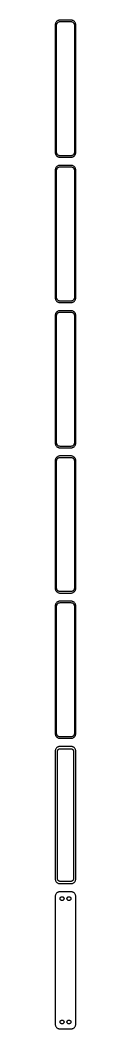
# Model space of a CAD drawing. Header units: metres. Extents: x -11 to 11, y 2310 to 4686.
# Drawn here: x -11 to 11, y 2310 to 3414 of the extents above; entities that cross this region are included whole.
import ezdxf

# ---------------------------------------------------------------- set-up
doc = ezdxf.new("R2010")
doc.units = ezdxf.units.M

msp = doc.modelspace()

# ---------------------------------------------------------------- linework, layer by layer
for p, q in [((-10.6315, 3411.41), (-10.8989, 3410.84)), ((-10.2951, 3411.94), (-10.6315, 3411.41)), ((-9.89484, 3412.42), (-10.2951, 3411.94)), ((-9.43712, 3412.85), (-9.89484, 3412.42)), ((-8.92912, 3413.22), (-9.43712, 3412.85)), ((-8.37889, 3413.52), (-8.92912, 3413.22)), ((-8.66586, 3411.24), (-8.29968, 3411.58)), ((-7.79507, 3413.76), (-8.37889, 3413.52)), ((-8.29968, 3411.58), (-7.8933, 3411.88)), ((-7.8933, 3411.88), (-7.45311, 3412.12)), ((-7.1869, 3413.91), (-7.79507, 3413.76)), ((-7.45311, 3412.12), (-6.98605, 3412.3)), ((-6.56395, 3413.99), (-7.1869, 3413.91)), ((-6.98605, 3412.3), (-6.49951, 3412.43)), ((6.56395, 3413.99), (-6.56395, 3413.99)), ((-6.49951, 3412.43), (-6.00116, 3412.49)), ((-6.00116, 3412.49), (6.00116, 3412.49)), ((6.00116, 3412.49), (6.49951, 3412.43)), ((6.49951, 3412.43), (6.98605, 3412.3)), ((7.1869, 3413.91), (6.56395, 3413.99)), ((6.98605, 3412.3), (7.45311, 3412.12)), ((7.79507, 3413.76), (7.1869, 3413.91)), ((7.45311, 3412.12), (7.8933, 3411.88)), ((8.37889, 3413.52), (7.79507, 3413.76)), ((7.8933, 3411.88), (8.29968, 3411.58)), ((8.29968, 3411.58), (8.66586, 3411.24)), ((8.92912, 3413.22), (8.37889, 3413.52)), ((9.43712, 3412.85), (8.92912, 3413.22)), ((9.89484, 3412.42), (9.43712, 3412.85)), ((10.2951, 3411.94), (9.89484, 3412.42)), ((10.6315, 3411.41), (10.2951, 3411.94)), ((10.8989, 3410.84), (10.6315, 3411.41)), ((-11.2106, 3409.63), (-11.25, 3409)), ((-11.25, 3409), (-11.25, 3269)), ((-11.0929, 3410.24), (-11.2106, 3409.63)), ((-10.8989, 3410.84), (-11.0929, 3410.24)), ((-9.75, 3408.5), (-9.71844, 3409)), ((-9.75, 3269.5), (-9.75, 3408.5)), ((-9.71844, 3409), (-9.62433, 3409.49)), ((-9.62433, 3409.49), (-9.4691, 3409.97)), ((-9.4691, 3409.97), (-9.25522, 3410.43)), ((-9.25522, 3410.43), (-8.98605, 3410.85)), ((-8.98605, 3410.85), (-8.66586, 3411.24)), ((8.66586, 3411.24), (8.98605, 3410.85)), ((8.98605, 3410.85), (9.25522, 3410.43)), ((9.25522, 3410.43), (9.4691, 3409.97)), ((9.4691, 3409.97), (9.62433, 3409.49)), ((9.62433, 3409.49), (9.71844, 3409)), ((9.71844, 3409), (9.75, 3408.5)), ((9.75, 3408.5), (9.75, 3269.5)), ((11.0929, 3410.24), (10.8989, 3410.84)), ((11.2106, 3409.63), (11.0929, 3410.24)), ((11.25, 3409), (11.2106, 3409.63)), ((11.25, 3269), (11.25, 3409)), ((-11.25, 3269), (-11.2106, 3268.37)), ((-11.2106, 3268.37), (-11.0929, 3267.76)), ((-9.71844, 3269), (-9.75, 3269.5)), ((-9.62433, 3268.51), (-9.71844, 3269)), ((-9.4691, 3268.03), (-9.62433, 3268.51)), ((-9.25522, 3267.57), (-9.4691, 3268.03)), ((9.4691, 3268.03), (9.25522, 3267.57)), ((9.62433, 3268.51), (9.4691, 3268.03)), ((9.71844, 3269), (9.62433, 3268.51)), ((9.75, 3269.5), (9.71844, 3269)), ((11.0929, 3267.76), (11.2106, 3268.37)), ((11.2106, 3268.37), (11.25, 3269)), ((-11.0929, 3267.76), (-10.8989, 3267.16)), ((-10.8989, 3267.16), (-10.6315, 3266.59)), ((-10.6315, 3266.59), (-10.2951, 3266.06)), ((-10.2951, 3266.06), (-9.89484, 3265.58)), ((-9.89484, 3265.58), (-9.43712, 3265.15)), ((-9.43712, 3265.15), (-8.92912, 3264.78)), ((-8.98605, 3267.15), (-9.25522, 3267.57)), ((-8.66586, 3266.76), (-8.98605, 3267.15)), ((-8.92912, 3264.78), (-8.37889, 3264.48)), ((-8.29968, 3266.42), (-8.66586, 3266.76)), ((-8.37889, 3264.48), (-7.79507, 3264.24)), ((-7.8933, 3266.12), (-8.29968, 3266.42)), ((-7.45311, 3265.88), (-7.8933, 3266.12)), ((-7.79507, 3264.24), (-7.1869, 3264.09)), ((-6.98605, 3265.7), (-7.45311, 3265.88)), ((-7.1869, 3264.09), (-6.56395, 3264.01)), ((-6.49951, 3265.57), (-6.98605, 3265.7)), ((-6.56395, 3264.01), (6.56395, 3264.01)), ((-6.00116, 3265.51), (-6.49951, 3265.57)), ((6.00116, 3265.51), (-6.00116, 3265.51)), ((6.49951, 3265.57), (6.00116, 3265.51)), ((6.98605, 3265.7), (6.49951, 3265.57)), ((6.56395, 3264.01), (7.1869, 3264.09)), ((7.45311, 3265.88), (6.98605, 3265.7)), ((7.1869, 3264.09), (7.79507, 3264.24)), ((7.8933, 3266.12), (7.45311, 3265.88)), ((7.79507, 3264.24), (8.37889, 3264.48)), ((8.29968, 3266.42), (7.8933, 3266.12)), ((8.66586, 3266.76), (8.29968, 3266.42)), ((8.37889, 3264.48), (8.92912, 3264.78)), ((8.98605, 3267.15), (8.66586, 3266.76)), ((8.92912, 3264.78), (9.43712, 3265.15)), ((9.25522, 3267.57), (8.98605, 3267.15)), ((9.43712, 3265.15), (9.89484, 3265.58)), ((9.89484, 3265.58), (10.2951, 3266.06)), ((10.2951, 3266.06), (10.6315, 3266.59)), ((10.6315, 3266.59), (10.8989, 3267.16)), ((10.8989, 3267.16), (11.0929, 3267.76)), ((-11.2106, 3250.63), (-11.25, 3250)), ((-11.25, 3250), (-11.25, 3110)), ((-11.0929, 3251.24), (-11.2106, 3250.63)), ((-10.8989, 3251.84), (-11.0929, 3251.24)), ((-10.6315, 3252.41), (-10.8989, 3251.84)), ((-10.2951, 3252.94), (-10.6315, 3252.41)), ((-9.89484, 3253.42), (-10.2951, 3252.94)), ((-9.43712, 3253.85), (-9.89484, 3253.42)), ((-9.75, 3249.5), (-9.71844, 3250)), ((-9.75, 3110.5), (-9.75, 3249.5)), ((-9.71844, 3250), (-9.62433, 3250.49)), ((-9.62433, 3250.49), (-9.4691, 3250.97)), ((-9.4691, 3250.97), (-9.25522, 3251.43)), ((-8.92912, 3254.22), (-9.43712, 3253.85)), ((-9.25522, 3251.43), (-8.98605, 3251.85)), ((-8.98605, 3251.85), (-8.66586, 3252.24)), ((-8.37889, 3254.52), (-8.92912, 3254.22)), ((-8.66586, 3252.24), (-8.29968, 3252.58)), ((-7.79507, 3254.76), (-8.37889, 3254.52)), ((-8.29968, 3252.58), (-7.8933, 3252.88)), ((-7.8933, 3252.88), (-7.45311, 3253.12)), ((-7.1869, 3254.91), (-7.79507, 3254.76)), ((-7.45311, 3253.12), (-6.98605, 3253.3)), ((-6.56395, 3254.99), (-7.1869, 3254.91)), ((-6.98605, 3253.3), (-6.49951, 3253.43)), ((6.56395, 3254.99), (-6.56395, 3254.99)), ((-6.49951, 3253.43), (-6.00116, 3253.49)), ((-6.00116, 3253.49), (6.00116, 3253.49)), ((6.00116, 3253.49), (6.49951, 3253.43)), ((6.49951, 3253.43), (6.98605, 3253.3)), ((7.1869, 3254.91), (6.56395, 3254.99)), ((6.98605, 3253.3), (7.45311, 3253.12)), ((7.79507, 3254.76), (7.1869, 3254.91)), ((7.45311, 3253.12), (7.8933, 3252.88)), ((8.37889, 3254.52), (7.79507, 3254.76)), ((7.8933, 3252.88), (8.29968, 3252.58)), ((8.29968, 3252.58), (8.66586, 3252.24)), ((8.92912, 3254.22), (8.37889, 3254.52)), ((8.66586, 3252.24), (8.98605, 3251.85)), ((9.43712, 3253.85), (8.92912, 3254.22)), ((8.98605, 3251.85), (9.25522, 3251.43)), ((9.25522, 3251.43), (9.4691, 3250.97)), ((9.89484, 3253.42), (9.43712, 3253.85)), ((9.4691, 3250.97), (9.62433, 3250.49)), ((9.62433, 3250.49), (9.71844, 3250)), ((9.71844, 3250), (9.75, 3249.5)), ((9.75, 3249.5), (9.75, 3110.5)), ((10.2951, 3252.94), (9.89484, 3253.42)), ((10.6315, 3252.41), (10.2951, 3252.94)), ((10.8989, 3251.84), (10.6315, 3252.41)), ((11.0929, 3251.24), (10.8989, 3251.84)), ((11.2106, 3250.63), (11.0929, 3251.24)), ((11.25, 3250), (11.2106, 3250.63)), ((11.25, 3110), (11.25, 3250)), ((-11.25, 3110), (-11.2106, 3109.37)), ((-11.2106, 3109.37), (-11.0929, 3108.76)), ((-11.0929, 3108.76), (-10.8989, 3108.16)), ((-10.8989, 3108.16), (-10.6315, 3107.59)), ((-10.6315, 3107.59), (-10.2951, 3107.06)), ((-10.2951, 3107.06), (-9.89484, 3106.58)), ((-9.89484, 3106.58), (-9.43712, 3106.15)), ((-9.71844, 3110), (-9.75, 3110.5)), ((-9.62433, 3109.51), (-9.71844, 3110)), ((-9.4691, 3109.03), (-9.62433, 3109.51)), ((-9.25522, 3108.57), (-9.4691, 3109.03)), ((-9.43712, 3106.15), (-8.92912, 3105.78)), ((-8.98605, 3108.15), (-9.25522, 3108.57)), ((-8.66586, 3107.76), (-8.98605, 3108.15)), ((-8.92912, 3105.78), (-8.37889, 3105.48)), ((-8.29968, 3107.42), (-8.66586, 3107.76)), ((-8.37889, 3105.48), (-7.79507, 3105.24)), ((-7.8933, 3107.12), (-8.29968, 3107.42)), ((-7.45311, 3106.88), (-7.8933, 3107.12)), ((-7.79507, 3105.24), (-7.1869, 3105.09)), ((-6.98605, 3106.7), (-7.45311, 3106.88)), ((-7.1869, 3105.09), (-6.56395, 3105.01)), ((-6.49951, 3106.57), (-6.98605, 3106.7)), ((-6.56395, 3105.01), (6.56395, 3105.01)), ((-6.00116, 3106.51), (-6.49951, 3106.57)), ((6.00116, 3106.51), (-6.00116, 3106.51)), ((6.49951, 3106.57), (6.00116, 3106.51)), ((6.98605, 3106.7), (6.49951, 3106.57)), ((6.56395, 3105.01), (7.1869, 3105.09)), ((7.45311, 3106.88), (6.98605, 3106.7)), ((7.1869, 3105.09), (7.79507, 3105.24)), ((7.8933, 3107.12), (7.45311, 3106.88)), ((7.79507, 3105.24), (8.37889, 3105.48)), ((8.29968, 3107.42), (7.8933, 3107.12)), ((8.66586, 3107.76), (8.29968, 3107.42)), ((8.37889, 3105.48), (8.92912, 3105.78)), ((8.98605, 3108.15), (8.66586, 3107.76)), ((8.92912, 3105.78), (9.43712, 3106.15)), ((9.25522, 3108.57), (8.98605, 3108.15)), ((9.4691, 3109.03), (9.25522, 3108.57)), ((9.43712, 3106.15), (9.89484, 3106.58)), ((9.62433, 3109.51), (9.4691, 3109.03)), ((9.71844, 3110), (9.62433, 3109.51)), ((9.75, 3110.5), (9.71844, 3110)), ((9.89484, 3106.58), (10.2951, 3107.06)), ((10.2951, 3107.06), (10.6315, 3107.59)), ((10.6315, 3107.59), (10.8989, 3108.16)), ((10.8989, 3108.16), (11.0929, 3108.76)), ((11.0929, 3108.76), (11.2106, 3109.37)), ((11.2106, 3109.37), (11.25, 3110)), ((-11.2106, 3091.63), (-11.25, 3091)), ((-11.0929, 3092.24), (-11.2106, 3091.63)), ((-10.8989, 3092.84), (-11.0929, 3092.24)), ((-10.6315, 3093.41), (-10.8989, 3092.84)), ((-10.2951, 3093.94), (-10.6315, 3093.41)), ((-9.89484, 3094.42), (-10.2951, 3093.94)), ((-9.43712, 3094.85), (-9.89484, 3094.42)), ((-9.71844, 3091), (-9.62433, 3091.49)), ((-9.62433, 3091.49), (-9.4691, 3091.97)), ((-9.4691, 3091.97), (-9.25522, 3092.43)), ((-8.92912, 3095.22), (-9.43712, 3094.85)), ((-9.25522, 3092.43), (-8.98605, 3092.85)), ((-8.98605, 3092.85), (-8.66586, 3093.24)), ((-8.37889, 3095.52), (-8.92912, 3095.22)), ((-8.66586, 3093.24), (-8.29968, 3093.58)), ((-7.79507, 3095.76), (-8.37889, 3095.52)), ((-8.29968, 3093.58), (-7.8933, 3093.88)), ((-7.8933, 3093.88), (-7.45311, 3094.12)), ((-7.1869, 3095.91), (-7.79507, 3095.76)), ((-7.45311, 3094.12), (-6.98605, 3094.3)), ((-6.56395, 3095.99), (-7.1869, 3095.91)), ((-6.98605, 3094.3), (-6.49951, 3094.43)), ((6.56395, 3095.99), (-6.56395, 3095.99)), ((-6.49951, 3094.43), (-6.00116, 3094.49)), ((-6.00116, 3094.49), (6.00116, 3094.49)), ((6.00116, 3094.49), (6.49951, 3094.43)), ((6.49951, 3094.43), (6.98605, 3094.3)), ((7.1869, 3095.91), (6.56395, 3095.99)), ((6.98605, 3094.3), (7.45311, 3094.12)), ((7.79507, 3095.76), (7.1869, 3095.91)), ((7.45311, 3094.12), (7.8933, 3093.88)), ((8.37889, 3095.52), (7.79507, 3095.76)), ((7.8933, 3093.88), (8.29968, 3093.58)), ((8.29968, 3093.58), (8.66586, 3093.24)), ((8.92912, 3095.22), (8.37889, 3095.52)), ((8.66586, 3093.24), (8.98605, 3092.85)), ((9.43712, 3094.85), (8.92912, 3095.22)), ((8.98605, 3092.85), (9.25522, 3092.43)), ((9.25522, 3092.43), (9.4691, 3091.97)), ((9.89484, 3094.42), (9.43712, 3094.85)), ((9.4691, 3091.97), (9.62433, 3091.49)), ((9.62433, 3091.49), (9.71844, 3091)), ((10.2951, 3093.94), (9.89484, 3094.42)), ((10.6315, 3093.41), (10.2951, 3093.94)), ((10.8989, 3092.84), (10.6315, 3093.41)), ((11.0929, 3092.24), (10.8989, 3092.84)), ((11.2106, 3091.63), (11.0929, 3092.24)), ((11.25, 3091), (11.2106, 3091.63)), ((-11.25, 3091), (-11.25, 2951)), ((-9.75, 3090.5), (-9.71844, 3091)), ((-9.75, 2951.5), (-9.75, 3090.5)), ((9.71844, 3091), (9.75, 3090.5)), ((9.75, 3090.5), (9.75, 2951.5)), ((11.25, 2951), (11.25, 3091)), ((-11.25, 2951), (-11.2106, 2950.37)), ((-11.2106, 2950.37), (-11.0929, 2949.76)), ((-11.0929, 2949.76), (-10.8989, 2949.16)), ((-10.8989, 2949.16), (-10.6315, 2948.59)), ((-10.6315, 2948.59), (-10.2951, 2948.06)), ((-10.2951, 2948.06), (-9.89484, 2947.58)), ((-9.71844, 2951), (-9.75, 2951.5)), ((-9.62433, 2950.51), (-9.71844, 2951)), ((-9.4691, 2950.03), (-9.62433, 2950.51)), ((-9.25522, 2949.57), (-9.4691, 2950.03)), ((-8.98605, 2949.15), (-9.25522, 2949.57)), ((-8.66586, 2948.76), (-8.98605, 2949.15)), ((-8.29968, 2948.42), (-8.66586, 2948.76)), ((-7.8933, 2948.12), (-8.29968, 2948.42)), ((-7.45311, 2947.88), (-7.8933, 2948.12)), ((-6.98605, 2947.7), (-7.45311, 2947.88)), ((-6.49951, 2947.57), (-6.98605, 2947.7)), ((6.98605, 2947.7), (6.49951, 2947.57)), ((7.45311, 2947.88), (6.98605, 2947.7)), ((7.8933, 2948.12), (7.45311, 2947.88)), ((8.29968, 2948.42), (7.8933, 2948.12)), ((8.66586, 2948.76), (8.29968, 2948.42)), ((8.98605, 2949.15), (8.66586, 2948.76)), ((9.25522, 2949.57), (8.98605, 2949.15)), ((9.4691, 2950.03), (9.25522, 2949.57)), ((9.62433, 2950.51), (9.4691, 2950.03)), ((9.71844, 2951), (9.62433, 2950.51)), ((9.75, 2951.5), (9.71844, 2951)), ((9.89484, 2947.58), (10.2951, 2948.06)), ((10.2951, 2948.06), (10.6315, 2948.59)), ((10.6315, 2948.59), (10.8989, 2949.16)), ((10.8989, 2949.16), (11.0929, 2949.76)), ((11.0929, 2949.76), (11.2106, 2950.37)), ((11.2106, 2950.37), (11.25, 2951)), ((-9.89484, 2947.58), (-9.43712, 2947.15)), ((-9.43712, 2947.15), (-8.92912, 2946.78)), ((-8.92912, 2946.78), (-8.37889, 2946.48)), ((-8.37889, 2946.48), (-7.79507, 2946.24)), ((-7.79507, 2936.76), (-8.37889, 2936.52)), ((-7.79507, 2946.24), (-7.1869, 2946.09)), ((-7.1869, 2936.91), (-7.79507, 2936.76)), ((-7.1869, 2946.09), (-6.56395, 2946.01)), ((-6.56395, 2936.99), (-7.1869, 2936.91)), ((-6.56395, 2946.01), (6.56395, 2946.01)), ((6.56395, 2936.99), (-6.56395, 2936.99)), ((-6.00116, 2947.51), (-6.49951, 2947.57)), ((6.00116, 2947.51), (-6.00116, 2947.51)), ((6.49951, 2947.57), (6.00116, 2947.51)), ((6.56395, 2946.01), (7.1869, 2946.09)), ((7.1869, 2936.91), (6.56395, 2936.99)), ((7.1869, 2946.09), (7.79507, 2946.24)), ((7.79507, 2936.76), (7.1869, 2936.91)), ((7.79507, 2946.24), (8.37889, 2946.48)), ((8.37889, 2936.52), (7.79507, 2936.76)), ((8.37889, 2946.48), (8.92912, 2946.78)), ((8.92912, 2946.78), (9.43712, 2947.15)), ((9.43712, 2947.15), (9.89484, 2947.58)), ((-11.2106, 2932.63), (-11.25, 2932)), ((-11.25, 2932), (-11.25, 2792)), ((-11.0929, 2933.24), (-11.2106, 2932.63)), ((-10.8989, 2933.84), (-11.0929, 2933.24)), ((-10.6315, 2934.41), (-10.8989, 2933.84)), ((-10.2951, 2934.94), (-10.6315, 2934.41)), ((-9.89484, 2935.42), (-10.2951, 2934.94)), ((-9.43712, 2935.85), (-9.89484, 2935.42)), ((-9.75, 2931.5), (-9.71844, 2932)), ((-9.75, 2792.5), (-9.75, 2931.5)), ((-9.71844, 2932), (-9.62433, 2932.49)), ((-9.62433, 2932.49), (-9.4691, 2932.97)), ((-9.4691, 2932.97), (-9.25522, 2933.43)), ((-8.92912, 2936.22), (-9.43712, 2935.85)), ((-9.25522, 2933.43), (-8.98605, 2933.85)), ((-8.98605, 2933.85), (-8.66586, 2934.24)), ((-8.37889, 2936.52), (-8.92912, 2936.22)), ((-8.66586, 2934.24), (-8.29968, 2934.58)), ((-8.29968, 2934.58), (-7.8933, 2934.88)), ((-7.8933, 2934.88), (-7.45311, 2935.12)), ((-7.45311, 2935.12), (-6.98605, 2935.3)), ((-6.98605, 2935.3), (-6.49951, 2935.43)), ((-6.49951, 2935.43), (-6.00116, 2935.49)), ((-6.00116, 2935.49), (6.00116, 2935.49)), ((6.00116, 2935.49), (6.49951, 2935.43)), ((6.49951, 2935.43), (6.98605, 2935.3)), ((6.98605, 2935.3), (7.45311, 2935.12)), ((7.45311, 2935.12), (7.8933, 2934.88)), ((7.8933, 2934.88), (8.29968, 2934.58)), ((8.29968, 2934.58), (8.66586, 2934.24)), ((8.92912, 2936.22), (8.37889, 2936.52)), ((8.66586, 2934.24), (8.98605, 2933.85)), ((9.43712, 2935.85), (8.92912, 2936.22)), ((8.98605, 2933.85), (9.25522, 2933.43)), ((9.25522, 2933.43), (9.4691, 2932.97)), ((9.89484, 2935.42), (9.43712, 2935.85)), ((9.4691, 2932.97), (9.62433, 2932.49)), ((9.62433, 2932.49), (9.71844, 2932)), ((9.71844, 2932), (9.75, 2931.5)), ((9.75, 2931.5), (9.75, 2792.5)), ((10.2951, 2934.94), (9.89484, 2935.42)), ((10.6315, 2934.41), (10.2951, 2934.94)), ((10.8989, 2933.84), (10.6315, 2934.41)), ((11.0929, 2933.24), (10.8989, 2933.84)), ((11.2106, 2932.63), (11.0929, 2933.24)), ((11.25, 2932), (11.2106, 2932.63)), ((11.25, 2792), (11.25, 2932)), ((-11.25, 2792), (-11.2106, 2791.37)), ((-11.2106, 2791.37), (-11.0929, 2790.76)), ((-11.0929, 2790.76), (-10.8989, 2790.16)), ((-10.8989, 2790.16), (-10.6315, 2789.59)), ((-10.6315, 2789.59), (-10.2951, 2789.06)), ((-10.2951, 2789.06), (-9.89484, 2788.58)), ((-9.89484, 2788.58), (-9.43712, 2788.15)), ((-9.71844, 2792), (-9.75, 2792.5)), ((-9.62433, 2791.51), (-9.71844, 2792)), ((-9.4691, 2791.03), (-9.62433, 2791.51)), ((-9.25522, 2790.57), (-9.4691, 2791.03)), ((-9.43712, 2788.15), (-8.92912, 2787.78)), ((-8.98605, 2790.15), (-9.25522, 2790.57)), ((-8.66586, 2789.76), (-8.98605, 2790.15)), ((-8.92912, 2787.78), (-8.37889, 2787.48)), ((-8.29968, 2789.42), (-8.66586, 2789.76)), ((-8.37889, 2787.48), (-7.79507, 2787.24)), ((-7.8933, 2789.12), (-8.29968, 2789.42)), ((-7.45311, 2788.88), (-7.8933, 2789.12)), ((-7.79507, 2787.24), (-7.1869, 2787.09)), ((-6.98605, 2788.7), (-7.45311, 2788.88)), ((-7.1869, 2787.09), (-6.56395, 2787.01)), ((-6.49951, 2788.57), (-6.98605, 2788.7)), ((-6.56395, 2787.01), (6.56395, 2787.01)), ((-6.00116, 2788.51), (-6.49951, 2788.57)), ((6.00116, 2788.51), (-6.00116, 2788.51)), ((6.49951, 2788.57), (6.00116, 2788.51)), ((6.98605, 2788.7), (6.49951, 2788.57)), ((6.56395, 2787.01), (7.1869, 2787.09)), ((7.45311, 2788.88), (6.98605, 2788.7)), ((7.1869, 2787.09), (7.79507, 2787.24)), ((7.8933, 2789.12), (7.45311, 2788.88)), ((7.79507, 2787.24), (8.37889, 2787.48)), ((8.29968, 2789.42), (7.8933, 2789.12)), ((8.66586, 2789.76), (8.29968, 2789.42)), ((8.37889, 2787.48), (8.92912, 2787.78)), ((8.98605, 2790.15), (8.66586, 2789.76)), ((8.92912, 2787.78), (9.43712, 2788.15)), ((9.25522, 2790.57), (8.98605, 2790.15)), ((9.4691, 2791.03), (9.25522, 2790.57)), ((9.43712, 2788.15), (9.89484, 2788.58)), ((9.62433, 2791.51), (9.4691, 2791.03)), ((9.71844, 2792), (9.62433, 2791.51)), ((9.75, 2792.5), (9.71844, 2792)), ((9.89484, 2788.58), (10.2951, 2789.06)), ((10.2951, 2789.06), (10.6315, 2789.59)), ((10.6315, 2789.59), (10.8989, 2790.16)), ((10.8989, 2790.16), (11.0929, 2790.76)), ((11.0929, 2790.76), (11.2106, 2791.37)), ((11.2106, 2791.37), (11.25, 2792)), ((-11.2106, 2773.63), (-11.25, 2773)), ((-11.25, 2773), (-11.25, 2633)), ((-11.0929, 2774.24), (-11.2106, 2773.63)), ((-10.8989, 2774.84), (-11.0929, 2774.24)), ((-10.6315, 2775.41), (-10.8989, 2774.84)), ((-10.2951, 2775.94), (-10.6315, 2775.41)), ((-9.89484, 2776.42), (-10.2951, 2775.94)), ((-9.43712, 2776.85), (-9.89484, 2776.42)), ((-9.75, 2772.5), (-9.71844, 2773)), ((-9.75, 2633.5), (-9.75, 2772.5)), ((-9.71844, 2773), (-9.62433, 2773.49)), ((-9.62433, 2773.49), (-9.4691, 2773.97)), ((-9.4691, 2773.97), (-9.25522, 2774.43)), ((-8.92912, 2777.22), (-9.43712, 2776.85)), ((-9.25522, 2774.43), (-8.98605, 2774.85)), ((-8.98605, 2774.85), (-8.66586, 2775.24)), ((-8.37889, 2777.52), (-8.92912, 2777.22)), ((-8.66586, 2775.24), (-8.29968, 2775.58)), ((-7.79507, 2777.76), (-8.37889, 2777.52)), ((-8.29968, 2775.58), (-7.8933, 2775.88)), ((-7.8933, 2775.88), (-7.45311, 2776.12)), ((-7.1869, 2777.91), (-7.79507, 2777.76)), ((-7.45311, 2776.12), (-6.98605, 2776.3)), ((-6.56395, 2777.99), (-7.1869, 2777.91)), ((-6.98605, 2776.3), (-6.49951, 2776.43)), ((6.56395, 2777.99), (-6.56395, 2777.99)), ((-6.49951, 2776.43), (-6.00116, 2776.49)), ((-6.00116, 2776.49), (6.00116, 2776.49)), ((6.00116, 2776.49), (6.49951, 2776.43)), ((6.49951, 2776.43), (6.98605, 2776.3)), ((7.1869, 2777.91), (6.56395, 2777.99)), ((6.98605, 2776.3), (7.45311, 2776.12)), ((7.79507, 2777.76), (7.1869, 2777.91)), ((7.45311, 2776.12), (7.8933, 2775.88)), ((8.37889, 2777.52), (7.79507, 2777.76)), ((7.8933, 2775.88), (8.29968, 2775.58)), ((8.29968, 2775.58), (8.66586, 2775.24)), ((8.92912, 2777.22), (8.37889, 2777.52)), ((8.66586, 2775.24), (8.98605, 2774.85)), ((9.43712, 2776.85), (8.92912, 2777.22)), ((8.98605, 2774.85), (9.25522, 2774.43)), ((9.25522, 2774.43), (9.4691, 2773.97)), ((9.89484, 2776.42), (9.43712, 2776.85)), ((9.4691, 2773.97), (9.62433, 2773.49)), ((9.62433, 2773.49), (9.71844, 2773)), ((9.71844, 2773), (9.75, 2772.5)), ((9.75, 2772.5), (9.75, 2633.5)), ((10.2951, 2775.94), (9.89484, 2776.42)), ((10.6315, 2775.41), (10.2951, 2775.94)), ((10.8989, 2774.84), (10.6315, 2775.41)), ((11.0929, 2774.24), (10.8989, 2774.84)), ((11.2106, 2773.63), (11.0929, 2774.24)), ((11.25, 2773), (11.2106, 2773.63)), ((11.25, 2633), (11.25, 2773)), ((-11.25, 2633), (-11.2106, 2632.37)), ((-11.2106, 2632.37), (-11.0929, 2631.76)), ((-11.0929, 2631.76), (-10.8989, 2631.16)), ((-10.8989, 2631.16), (-10.6315, 2630.59)), ((-10.6315, 2630.59), (-10.2951, 2630.06)), ((-10.2951, 2630.06), (-9.89484, 2629.58)), ((-9.89484, 2629.58), (-9.43712, 2629.15)), ((-9.71844, 2633), (-9.75, 2633.5)), ((-9.62433, 2632.51), (-9.71844, 2633)), ((-9.4691, 2632.03), (-9.62433, 2632.51)), ((-9.25522, 2631.57), (-9.4691, 2632.03)), ((-9.43712, 2629.15), (-8.92912, 2628.78)), ((-8.98605, 2631.15), (-9.25522, 2631.57)), ((-8.66586, 2630.76), (-8.98605, 2631.15)), ((-8.92912, 2628.78), (-8.37889, 2628.48)), ((-8.29968, 2630.42), (-8.66586, 2630.76)), ((-8.37889, 2628.48), (-7.79507, 2628.24)), ((-7.8933, 2630.12), (-8.29968, 2630.42)), ((-7.45311, 2629.88), (-7.8933, 2630.12)), ((-7.79507, 2628.24), (-7.1869, 2628.09)), ((-6.98605, 2629.7), (-7.45311, 2629.88)), ((-7.1869, 2628.09), (-6.56395, 2628.01)), ((-6.49951, 2629.57), (-6.98605, 2629.7)), ((-6.56395, 2628.01), (6.56395, 2628.01)), ((-6.00116, 2629.51), (-6.49951, 2629.57)), ((6.00116, 2629.51), (-6.00116, 2629.51)), ((6.49951, 2629.57), (6.00116, 2629.51)), ((6.98605, 2629.7), (6.49951, 2629.57)), ((6.56395, 2628.01), (7.1869, 2628.09)), ((7.45311, 2629.88), (6.98605, 2629.7)), ((7.1869, 2628.09), (7.79507, 2628.24)), ((7.8933, 2630.12), (7.45311, 2629.88)), ((7.79507, 2628.24), (8.37889, 2628.48)), ((8.29968, 2630.42), (7.8933, 2630.12)), ((8.66586, 2630.76), (8.29968, 2630.42)), ((8.37889, 2628.48), (8.92912, 2628.78)), ((8.98605, 2631.15), (8.66586, 2630.76)), ((8.92912, 2628.78), (9.43712, 2629.15)), ((9.25522, 2631.57), (8.98605, 2631.15)), ((9.4691, 2632.03), (9.25522, 2631.57)), ((9.43712, 2629.15), (9.89484, 2629.58)), ((9.62433, 2632.51), (9.4691, 2632.03)), ((9.71844, 2633), (9.62433, 2632.51)), ((9.75, 2633.5), (9.71844, 2633)), ((9.89484, 2629.58), (10.2951, 2630.06)), ((10.2951, 2630.06), (10.6315, 2630.59)), ((10.6315, 2630.59), (10.8989, 2631.16)), ((10.8989, 2631.16), (11.0929, 2631.76)), ((11.0929, 2631.76), (11.2106, 2632.37)), ((11.2106, 2632.37), (11.25, 2633)), ((-10.2951, 2616.94), (-10.6315, 2616.41)), ((-9.89484, 2617.42), (-10.2951, 2616.94)), ((-9.43712, 2617.85), (-9.89484, 2617.42)), ((-8.92912, 2618.22), (-9.43712, 2617.85)), ((-8.37889, 2618.52), (-8.92912, 2618.22)), ((-7.79507, 2618.76), (-8.37889, 2618.52)), ((-7.1869, 2618.91), (-7.79507, 2618.76)), ((-6.56395, 2618.99), (-7.1869, 2618.91)), ((-7.07541, 2616.32), (-6.71194, 2616.46)), ((-6.71194, 2616.46), (-6.3333, 2616.56)), ((6.56395, 2618.99), (-6.56395, 2618.99)), ((-6.3333, 2616.56), (-5.94545, 2616.61)), ((-5.94545, 2616.61), (5.94545, 2616.61)), ((5.94545, 2616.61), (6.3333, 2616.56)), ((6.3333, 2616.56), (6.71194, 2616.46)), ((7.1869, 2618.91), (6.56395, 2618.99)), ((6.71194, 2616.46), (7.07541, 2616.32)), ((7.79507, 2618.76), (7.1869, 2618.91)), ((8.37889, 2618.52), (7.79507, 2618.76)), ((8.92912, 2618.22), (8.37889, 2618.52)), ((9.43712, 2617.85), (8.92912, 2618.22)), ((9.89484, 2617.42), (9.43712, 2617.85)), ((10.2951, 2616.94), (9.89484, 2617.42)), ((10.6315, 2616.41), (10.2951, 2616.94)), ((-11.2106, 2614.63), (-11.25, 2614)), ((-11.25, 2614), (-11.25, 2474)), ((-11.0929, 2615.24), (-11.2106, 2614.63)), ((-10.8989, 2615.84), (-11.0929, 2615.24)), ((-10.6315, 2616.41), (-10.8989, 2615.84)), ((-8.86292, 2613.5), (-8.83836, 2613.89)), ((-8.86292, 2474.5), (-8.86292, 2613.5)), ((-8.83836, 2613.89), (-8.76512, 2614.27)), ((-8.76512, 2614.27), (-8.64432, 2614.65)), ((-8.64432, 2614.65), (-8.47786, 2615)), ((-8.47786, 2615), (-8.2684, 2615.33)), ((-8.2684, 2615.33), (-8.01921, 2615.63)), ((-8.01921, 2615.63), (-7.73424, 2615.9)), ((-7.73424, 2615.9), (-7.41798, 2616.13)), ((-7.41798, 2616.13), (-7.07541, 2616.32)), ((7.07541, 2616.32), (7.41798, 2616.13)), ((7.41798, 2616.13), (7.73424, 2615.9)), ((7.73424, 2615.9), (8.01921, 2615.63)), ((8.01921, 2615.63), (8.2684, 2615.33)), ((8.2684, 2615.33), (8.47786, 2615)), ((8.47786, 2615), (8.64432, 2614.65)), ((8.64432, 2614.65), (8.76512, 2614.27)), ((8.76512, 2614.27), (8.83836, 2613.89)), ((8.83836, 2613.89), (8.86292, 2613.5)), ((8.86292, 2613.5), (8.86292, 2474.5)), ((10.8989, 2615.84), (10.6315, 2616.41)), ((11.0929, 2615.24), (10.8989, 2615.84)), ((11.2106, 2614.63), (11.0929, 2615.24)), ((11.25, 2614), (11.2106, 2614.63)), ((11.25, 2474), (11.25, 2614)), ((-11.25, 2474), (-11.2106, 2473.37)), ((-11.2106, 2473.37), (-11.0929, 2472.76)), ((-8.83836, 2474.11), (-8.86292, 2474.5)), ((-8.76512, 2473.73), (-8.83836, 2474.11)), ((-8.64432, 2473.35), (-8.76512, 2473.73)), ((-8.47786, 2473), (-8.64432, 2473.35)), ((-8.2684, 2472.67), (-8.47786, 2473)), ((8.47786, 2473), (8.2684, 2472.67)), ((8.64432, 2473.35), (8.47786, 2473)), ((8.76512, 2473.73), (8.64432, 2473.35)), ((8.83836, 2474.11), (8.76512, 2473.73)), ((8.86292, 2474.5), (8.83836, 2474.11)), ((11.0929, 2472.76), (11.2106, 2473.37)), ((11.2106, 2473.37), (11.25, 2474)), ((-11.0929, 2472.76), (-10.8989, 2472.16)), ((-10.8989, 2472.16), (-10.6315, 2471.59)), ((-10.6315, 2471.59), (-10.2951, 2471.06)), ((-10.2951, 2471.06), (-9.89484, 2470.58)), ((-9.89484, 2470.58), (-9.43712, 2470.15)), ((-9.43712, 2470.15), (-8.92912, 2469.78)), ((-8.92912, 2469.78), (-8.37889, 2469.48)), ((-8.37889, 2469.48), (-7.79507, 2469.24)), ((-8.01921, 2472.37), (-8.2684, 2472.67)), ((-7.73424, 2472.1), (-8.01921, 2472.37)), ((-7.79507, 2469.24), (-7.1869, 2469.09)), ((-7.41798, 2471.87), (-7.73424, 2472.1)), ((-7.07541, 2471.68), (-7.41798, 2471.87)), ((-7.1869, 2469.09), (-6.56395, 2469.01)), ((-6.71194, 2471.54), (-7.07541, 2471.68)), ((-6.3333, 2471.44), (-6.71194, 2471.54)), ((-6.56395, 2469.01), (6.56395, 2469.01)), ((-5.94545, 2471.39), (-6.3333, 2471.44)), ((5.94545, 2471.39), (-5.94545, 2471.39)), ((6.3333, 2471.44), (5.94545, 2471.39)), ((6.71194, 2471.54), (6.3333, 2471.44)), ((6.56395, 2469.01), (7.1869, 2469.09)), ((7.07541, 2471.68), (6.71194, 2471.54)), ((7.41798, 2471.87), (7.07541, 2471.68)), ((7.1869, 2469.09), (7.79507, 2469.24)), ((7.73424, 2472.1), (7.41798, 2471.87)), ((8.01921, 2472.37), (7.73424, 2472.1)), ((7.79507, 2469.24), (8.37889, 2469.48)), ((8.2684, 2472.67), (8.01921, 2472.37)), ((8.37889, 2469.48), (8.92912, 2469.78)), ((8.92912, 2469.78), (9.43712, 2470.15)), ((9.43712, 2470.15), (9.89484, 2470.58)), ((9.89484, 2470.58), (10.2951, 2471.06)), ((10.2951, 2471.06), (10.6315, 2471.59)), ((10.6315, 2471.59), (10.8989, 2472.16)), ((10.8989, 2472.16), (11.0929, 2472.76)), ((-11.2106, 2455.63), (-11.25, 2455)), ((-11.25, 2455), (-11.25, 2315)), ((-11.0929, 2456.24), (-11.2106, 2455.63)), ((-10.8989, 2456.84), (-11.0929, 2456.24)), ((-10.6315, 2457.41), (-10.8989, 2456.84)), ((-10.2951, 2457.94), (-10.6315, 2457.41)), ((-9.89484, 2458.42), (-10.2951, 2457.94)), ((-9.43712, 2458.85), (-9.89484, 2458.42)), ((-8.92912, 2459.22), (-9.43712, 2458.85)), ((-8.37889, 2459.52), (-8.92912, 2459.22)), ((-7.79507, 2459.76), (-8.37889, 2459.52)), ((-7.1869, 2459.91), (-7.79507, 2459.76)), ((-6.56395, 2459.99), (-7.1869, 2459.91)), ((6.56395, 2459.99), (-6.56395, 2459.99)), ((-5.88528, 2452.5), (-5.86845, 2452.77)), ((-5.86845, 2452.23), (-5.88528, 2452.5)), ((-5.86845, 2452.77), (-5.81821, 2453.03)), ((-5.81821, 2451.97), (-5.86845, 2452.23)), ((-5.81821, 2453.03), (-5.73534, 2453.29)), ((-5.73534, 2451.71), (-5.81821, 2451.97)), ((-5.73534, 2453.29), (-5.62117, 2453.53)), ((-5.62117, 2451.47), (-5.73534, 2451.71)), ((-5.62117, 2453.53), (-5.47748, 2453.76)), ((-5.47748, 2451.24), (-5.62117, 2451.47)), ((-5.47748, 2453.76), (-5.30655, 2453.96)), ((-5.30655, 2451.04), (-5.47748, 2451.24)), ((-5.30655, 2453.96), (-5.11108, 2454.15)), ((-5.11108, 2450.85), (-5.30655, 2451.04)), ((-5.11108, 2454.15), (-4.89413, 2454.3)), ((-4.89413, 2450.7), (-5.11108, 2450.85)), ((-4.89413, 2454.3), (-4.65915, 2454.43)), ((-4.65915, 2454.43), (-4.40984, 2454.53)), ((-4.40984, 2454.53), (-4.1501, 2454.6)), ((-4.1501, 2454.6), (-3.88406, 2454.63)), ((-3.88406, 2454.63), (-3.61592, 2454.63)), ((-3.61592, 2454.63), (-3.34988, 2454.6)), ((-3.34988, 2454.6), (-3.09015, 2454.53)), ((-3.09015, 2454.53), (-2.84084, 2454.43)), ((-2.84084, 2454.43), (-2.60585, 2454.3)), ((-2.60585, 2454.3), (-2.3889, 2454.15)), ((-2.3889, 2450.85), (-2.60585, 2450.7)), ((-2.3889, 2454.15), (-2.19344, 2453.96)), ((-2.19344, 2451.04), (-2.3889, 2450.85)), ((-2.19344, 2453.96), (-2.02251, 2453.76)), ((-2.02251, 2451.24), (-2.19344, 2451.04)), ((-2.02251, 2453.76), (-1.87881, 2453.53)), ((-1.87881, 2451.47), (-2.02251, 2451.24)), ((-1.87881, 2453.53), (-1.76465, 2453.29)), ((-1.76465, 2451.71), (-1.87881, 2451.47)), ((-1.76465, 2453.29), (-1.68178, 2453.03)), ((-1.68178, 2451.97), (-1.76465, 2451.71)), ((-1.68178, 2453.03), (-1.63153, 2452.77)), ((-1.63153, 2452.23), (-1.68178, 2451.97)), ((-1.63153, 2452.77), (-1.6147, 2452.5)), ((-1.6147, 2452.5), (-1.63153, 2452.23)), ((1.6147, 2452.5), (1.63153, 2452.77)), ((1.63153, 2452.23), (1.6147, 2452.5)), ((1.63153, 2452.77), (1.68178, 2453.03)), ((1.68178, 2451.97), (1.63153, 2452.23)), ((1.68178, 2453.03), (1.76465, 2453.29)), ((1.76465, 2451.71), (1.68178, 2451.97)), ((1.76465, 2453.29), (1.87881, 2453.53)), ((1.87881, 2451.47), (1.76465, 2451.71)), ((1.87881, 2453.53), (2.02251, 2453.76)), ((2.02251, 2451.24), (1.87881, 2451.47)), ((2.02251, 2453.76), (2.19344, 2453.96)), ((2.19344, 2451.04), (2.02251, 2451.24)), ((2.19344, 2453.96), (2.3889, 2454.15)), ((2.3889, 2450.85), (2.19344, 2451.04)), ((2.3889, 2454.15), (2.60585, 2454.3)), ((2.60585, 2450.7), (2.3889, 2450.85)), ((2.60585, 2454.3), (2.84084, 2454.43)), ((2.84084, 2454.43), (3.09015, 2454.53)), ((3.09015, 2454.53), (3.34988, 2454.6)), ((3.34988, 2454.6), (3.61592, 2454.63)), ((3.61592, 2454.63), (3.88406, 2454.63)), ((3.88406, 2454.63), (4.1501, 2454.6)), ((4.1501, 2454.6), (4.40984, 2454.53)), ((4.40984, 2454.53), (4.65915, 2454.43)), ((4.65915, 2454.43), (4.89413, 2454.3)), ((4.89413, 2454.3), (5.11108, 2454.15)), ((5.11108, 2450.85), (4.89413, 2450.7)), ((5.11108, 2454.15), (5.30655, 2453.96)), ((5.30655, 2451.04), (5.11108, 2450.85)), ((5.30655, 2453.96), (5.47748, 2453.76)), ((5.47748, 2451.24), (5.30655, 2451.04)), ((5.47748, 2453.76), (5.62117, 2453.53)), ((5.62117, 2451.47), (5.47748, 2451.24)), ((5.62117, 2453.53), (5.73534, 2453.29)), ((5.73534, 2451.71), (5.62117, 2451.47)), ((5.73534, 2453.29), (5.81821, 2453.03)), ((5.81821, 2451.97), (5.73534, 2451.71)), ((5.81821, 2453.03), (5.86845, 2452.77)), ((5.86845, 2452.23), (5.81821, 2451.97)), ((5.86845, 2452.77), (5.88528, 2452.5)), ((5.88528, 2452.5), (5.86845, 2452.23)), ((7.1869, 2459.91), (6.56395, 2459.99)), ((7.79507, 2459.76), (7.1869, 2459.91)), ((8.37889, 2459.52), (7.79507, 2459.76)), ((8.92912, 2459.22), (8.37889, 2459.52)), ((9.43712, 2458.85), (8.92912, 2459.22)), ((9.89484, 2458.42), (9.43712, 2458.85)), ((10.2951, 2457.94), (9.89484, 2458.42)), ((10.6315, 2457.41), (10.2951, 2457.94)), ((10.8989, 2456.84), (10.6315, 2457.41)), ((11.0929, 2456.24), (10.8989, 2456.84)), ((11.2106, 2455.63), (11.0929, 2456.24)), ((11.25, 2455), (11.2106, 2455.63)), ((11.25, 2315), (11.25, 2455)), ((-4.65915, 2450.57), (-4.89413, 2450.7)), ((-4.40984, 2450.47), (-4.65915, 2450.57)), ((-4.1501, 2450.4), (-4.40984, 2450.47)), ((-3.88406, 2450.37), (-4.1501, 2450.4)), ((-3.61592, 2450.37), (-3.88406, 2450.37)), ((-3.34988, 2450.4), (-3.61592, 2450.37)), ((-3.09015, 2450.47), (-3.34988, 2450.4)), ((-2.84084, 2450.57), (-3.09015, 2450.47)), ((-2.60585, 2450.7), (-2.84084, 2450.57)), ((2.84084, 2450.57), (2.60585, 2450.7)), ((3.09015, 2450.47), (2.84084, 2450.57)), ((3.34988, 2450.4), (3.09015, 2450.47)), ((3.61592, 2450.37), (3.34988, 2450.4)), ((3.88406, 2450.37), (3.61592, 2450.37)), ((4.1501, 2450.4), (3.88406, 2450.37)), ((4.40984, 2450.47), (4.1501, 2450.4)), ((4.65915, 2450.57), (4.40984, 2450.47)), ((4.89413, 2450.7), (4.65915, 2450.57)), ((-5.73534, 2318.29), (-5.62117, 2318.53)), ((-5.62117, 2318.53), (-5.47748, 2318.76)), ((-5.47748, 2318.76), (-5.30655, 2318.96)), ((-5.30655, 2318.96), (-5.11108, 2319.15)), ((-5.11108, 2319.15), (-4.89413, 2319.3)), ((-4.89413, 2319.3), (-4.65915, 2319.43)), ((-4.65915, 2319.43), (-4.40984, 2319.53)), ((-4.40984, 2319.53), (-4.1501, 2319.6)), ((-4.1501, 2319.6), (-3.88406, 2319.63)), ((-3.88406, 2319.63), (-3.61592, 2319.63)), ((-3.61592, 2319.63), (-3.34988, 2319.6)), ((-3.34988, 2319.6), (-3.09015, 2319.53)), ((-3.09015, 2319.53), (-2.84084, 2319.43)), ((-2.84084, 2319.43), (-2.60585, 2319.3)), ((-2.60585, 2319.3), (-2.3889, 2319.15)), ((-2.3889, 2319.15), (-2.19344, 2318.96)), ((-2.19344, 2318.96), (-2.02251, 2318.76)), ((-2.02251, 2318.76), (-1.87881, 2318.53)), ((-1.87881, 2318.53), (-1.76465, 2318.29)), ((1.76465, 2318.29), (1.87881, 2318.53)), ((1.87881, 2318.53), (2.02251, 2318.76)), ((2.02251, 2318.76), (2.19344, 2318.96)), ((2.19344, 2318.96), (2.3889, 2319.15)), ((2.3889, 2319.15), (2.60585, 2319.3)), ((2.60585, 2319.3), (2.84084, 2319.43)), ((2.84084, 2319.43), (3.09015, 2319.53)), ((3.09015, 2319.53), (3.34988, 2319.6)), ((3.34988, 2319.6), (3.61592, 2319.63)), ((3.61592, 2319.63), (3.88406, 2319.63)), ((3.88406, 2319.63), (4.1501, 2319.6)), ((4.1501, 2319.6), (4.40984, 2319.53)), ((4.40984, 2319.53), (4.65915, 2319.43)), ((4.65915, 2319.43), (4.89413, 2319.3)), ((4.89413, 2319.3), (5.11108, 2319.15)), ((5.11108, 2319.15), (5.30655, 2318.96)), ((5.30655, 2318.96), (5.47748, 2318.76)), ((5.47748, 2318.76), (5.62117, 2318.53)), ((5.62117, 2318.53), (5.73534, 2318.29)), ((-11.25, 2315), (-11.2106, 2314.37)), ((-11.2106, 2314.37), (-11.0929, 2313.76)), ((-11.0929, 2313.76), (-10.8989, 2313.16)), ((-10.8989, 2313.16), (-10.6315, 2312.59)), ((-10.6315, 2312.59), (-10.2951, 2312.06)), ((-10.2951, 2312.06), (-9.89484, 2311.58)), ((-9.89484, 2311.58), (-9.43712, 2311.15)), ((-9.43712, 2311.15), (-8.92912, 2310.78)), ((-8.92912, 2310.78), (-8.37889, 2310.48)), ((-8.37889, 2310.48), (-7.79507, 2310.24)), ((-7.79507, 2310.24), (-7.1869, 2310.09)), ((-7.1869, 2310.09), (-6.56395, 2310.01)), ((-6.56395, 2310.01), (6.56395, 2310.01)), ((-5.88528, 2317.5), (-5.86845, 2317.77)), ((-5.86845, 2317.23), (-5.88528, 2317.5)), ((-5.86845, 2317.77), (-5.81821, 2318.03)), ((-5.81821, 2316.97), (-5.86845, 2317.23)), ((-5.81821, 2318.03), (-5.73534, 2318.29)), ((-5.73534, 2316.71), (-5.81821, 2316.97)), ((-5.62117, 2316.47), (-5.73534, 2316.71)), ((-5.47748, 2316.24), (-5.62117, 2316.47)), ((-5.30655, 2316.04), (-5.47748, 2316.24)), ((-5.11108, 2315.85), (-5.30655, 2316.04)), ((-4.89413, 2315.7), (-5.11108, 2315.85)), ((-4.65915, 2315.57), (-4.89413, 2315.7)), ((-4.40984, 2315.47), (-4.65915, 2315.57)), ((-4.1501, 2315.4), (-4.40984, 2315.47)), ((-3.88406, 2315.37), (-4.1501, 2315.4)), ((-3.61592, 2315.37), (-3.88406, 2315.37)), ((-3.34988, 2315.4), (-3.61592, 2315.37)), ((-3.09015, 2315.47), (-3.34988, 2315.4)), ((-2.84084, 2315.57), (-3.09015, 2315.47)), ((-2.60585, 2315.7), (-2.84084, 2315.57)), ((-2.3889, 2315.85), (-2.60585, 2315.7)), ((-2.19344, 2316.04), (-2.3889, 2315.85)), ((-2.02251, 2316.24), (-2.19344, 2316.04)), ((-1.87881, 2316.47), (-2.02251, 2316.24)), ((-1.76465, 2316.71), (-1.87881, 2316.47)), ((-1.76465, 2318.29), (-1.68178, 2318.03)), ((-1.68178, 2316.97), (-1.76465, 2316.71)), ((-1.68178, 2318.03), (-1.63153, 2317.77)), ((-1.63153, 2317.23), (-1.68178, 2316.97)), ((-1.63153, 2317.77), (-1.6147, 2317.5)), ((-1.6147, 2317.5), (-1.63153, 2317.23)), ((1.6147, 2317.5), (1.63153, 2317.77)), ((1.63153, 2317.23), (1.6147, 2317.5)), ((1.63153, 2317.77), (1.68178, 2318.03)), ((1.68178, 2316.97), (1.63153, 2317.23)), ((1.68178, 2318.03), (1.76465, 2318.29)), ((1.76465, 2316.71), (1.68178, 2316.97)), ((1.87881, 2316.47), (1.76465, 2316.71)), ((2.02251, 2316.24), (1.87881, 2316.47)), ((2.19344, 2316.04), (2.02251, 2316.24)), ((2.3889, 2315.85), (2.19344, 2316.04)), ((2.60585, 2315.7), (2.3889, 2315.85)), ((2.84084, 2315.57), (2.60585, 2315.7)), ((3.09015, 2315.47), (2.84084, 2315.57)), ((3.34988, 2315.4), (3.09015, 2315.47)), ((3.61592, 2315.37), (3.34988, 2315.4)), ((3.88406, 2315.37), (3.61592, 2315.37)), ((4.1501, 2315.4), (3.88406, 2315.37)), ((4.40984, 2315.47), (4.1501, 2315.4)), ((4.65915, 2315.57), (4.40984, 2315.47)), ((4.89413, 2315.7), (4.65915, 2315.57)), ((5.11108, 2315.85), (4.89413, 2315.7)), ((5.30655, 2316.04), (5.11108, 2315.85)), ((5.47748, 2316.24), (5.30655, 2316.04)), ((5.62117, 2316.47), (5.47748, 2316.24)), ((5.73534, 2316.71), (5.62117, 2316.47)), ((5.73534, 2318.29), (5.81821, 2318.03)), ((5.81821, 2316.97), (5.73534, 2316.71)), ((5.81821, 2318.03), (5.86845, 2317.77)), ((5.86845, 2317.23), (5.81821, 2316.97)), ((5.86845, 2317.77), (5.88528, 2317.5)), ((5.88528, 2317.5), (5.86845, 2317.23)), ((6.56395, 2310.01), (7.1869, 2310.09)), ((7.1869, 2310.09), (7.79507, 2310.24)), ((7.79507, 2310.24), (8.37889, 2310.48)), ((8.37889, 2310.48), (8.92912, 2310.78)), ((8.92912, 2310.78), (9.43712, 2311.15)), ((9.43712, 2311.15), (9.89484, 2311.58)), ((9.89484, 2311.58), (10.2951, 2312.06)), ((10.2951, 2312.06), (10.6315, 2312.59)), ((10.6315, 2312.59), (10.8989, 2313.16)), ((10.8989, 2313.16), (11.0929, 2313.76)), ((11.0929, 2313.76), (11.2106, 2314.37)), ((11.2106, 2314.37), (11.25, 2315))]:
    msp.add_line(p, q)

doc.saveas('drawing.dxf')
